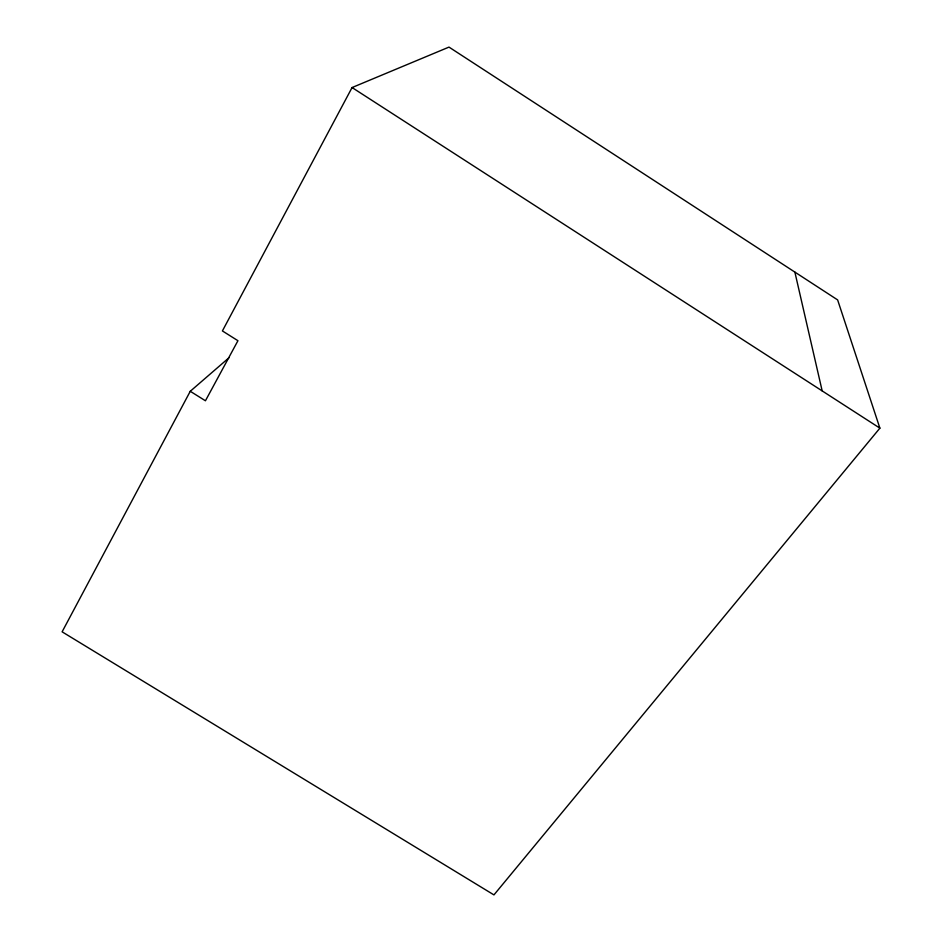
<?xml version="1.0" encoding="UTF-8"?>
<svg xmlns="http://www.w3.org/2000/svg" width="942" height="942" viewBox="0 0 942 942"><rect width="100%" height="100%" fill="white"/><g stroke="black" fill="none" stroke-linecap="round" stroke-linejoin="round"><path stroke-width="1.41" d="M190.26 391.283L62.113 631.823L493.949 894.9L879.887 428.151L837.626 299.909L448.993 47.1L352.072 87.547L222.406 330.936L237.937 340.71L205.438 400.774L190.26 391.283L228.93 357.819M352.072 87.547L879.887 428.151M794.871 272.097L822.178 390.906"/></g></svg>
